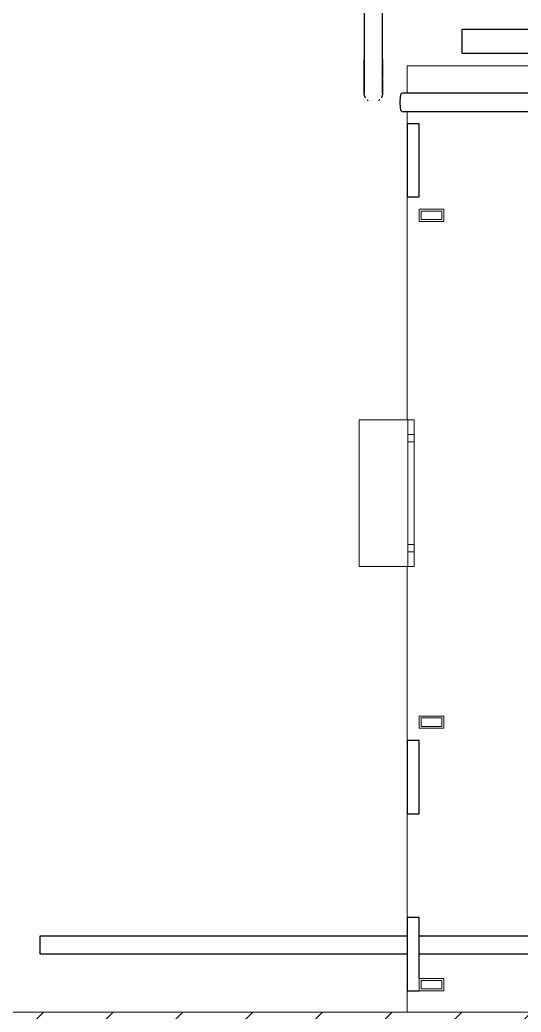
# Model space of a CAD drawing. Header units: millimetres. Extents: x -213536 to 1564669, y -45299 to 942238.
# Drawn here: x 526433 to 527253, y 528752 to 530377 of the extents above; entities that cross this region are included whole.
import ezdxf

# ---------------------------------------------------------------- set-up
doc = ezdxf.new("R2010")
doc.units = ezdxf.units.MM
doc.linetypes.add('50_200_ШТРИХ_1Т_ш5_п1_п1_', pattern=[700, 500, -100, 0, -100])
for name, color, linetype, lineweight in [('0-1', 7, 'Continuous', 5), ('0-2', 7, 'Continuous', 9), ('3) ЖБ 4м', 3, 'Continuous', 30), ('Контуры', 7, 'Continuous', 9), ('Линии подступенков', 7, 'Continuous', 9), ('Обобщенные модели', 7, 'Continuous', 9), ('Ограждение-1', 7, 'Continuous', 25), ('Оси-2', 7, '50_200_ШТРИХ_1Т_ш5_п1_п1_', 9), ('Стены-1', 7, 'Continuous', 13), ('Штриховка разреза-1', 7, 'Continuous', 9)]:
    doc.layers.add(name, color=color, linetype=linetype, lineweight=lineweight)
doc.layers.add('Ограждение-2', color=9, linetype='Continuous', lineweight=9, true_color=0x808080)
doc.layers.get('0-2').off()

# ---------------------------------------------------------------- blocks, each defined once
blk = doc.blocks.new('Ос 3 эт верх часть')
at = {"layer": 'Оси-2'}
blk.add_line((426847.2, 528752.4), (535374.3, 528752.4), dxfattribs=at)
blk = doc.blocks.new('О_Элемент ограждения_Обод_Труба_ГОСТ 86451 - О_Элемент ограждения_Обод_Труба_ГОСТ 8645-68 2-33131217-АИ2_03_План отделки стен 3-го этажа _Часть 1_')
at = {"layer": 'Ограждение-2'}
for p, q in [((-1800, 20), (-1820, 20)), ((-1820, 20), (-1820, -20)), ((-1817, 17), (-1803, 17)), ((-1817, -17), (-1817, 17)), ((-1803, 17), (-1803, -17)), ((-1800, -20), (-1800, 20)), ((-1820, -20), (-1800, -20)), ((-1803, -17), (-1817, -17))]:
    blk.add_line(p, q, dxfattribs=at)
blk = doc.blocks.new('О_Элемент поручня_Площадочный_Двухуровневый_ГОСТ 8732-78 - О_Элемент поручня_Площадочный_Двухуровневый_ГОСТ 8732-78 2-33683548-АИ2_03_План отделки стен 3-го этажа _Часть 1_')
at = {"layer": 'Ограждение-1'}
for p, q in [((310, 40), (0, 40)), ((0, 25), (0, 40)), ((0, 18.8), (0, 25)), ((0, 10), (310, 10))]:
    blk.add_line(p, q, dxfattribs=at)
at = {"layer": 'Ограждение-1', "flags": 128}
for points in [[(310, 40), (312.2, 40), (314.4, 40), (315.6, 40)], [(365, 40), (365, 40), (364.8, 40), (364.6, 40), (364.3, 40), (363.9, 40), (363.4, 40), (362.9, 40), (362.2, 40), (361.5, 40), (360.7, 40), (359.8, 40), (358.8, 40), (357.7, 40), (356.6, 40), (355.4, 40), (354.1, 40), (352.8, 40), (351.3, 40), (349.9, 40), (348.3, 40), (346.7, 40), (345, 40), (343.3, 40), (341.5, 40), (339.7, 40), (337.8, 40), (335.9, 40), (334, 40), (332, 40), (329.9, 40), (327.9, 40), (325.8, 40), (323.6, 40), (321.5, 40), (319.3, 40), (317.2, 40), (315, 40), (312.8, 40), (310.6, 40), (310, 40)], [(316.6, 40), (318.8, 40), (320.9, 40), (323.1, 40), (325.2, 40), (327.3, 40), (329.4, 40), (331.4, 40), (333.4, 40), (335.4, 40), (337.3, 40), (339.2, 40), (341.1, 40)], [(342.8, 40), (344.6, 40), (346.3, 40), (347.9, 40), (349.5, 40), (351, 40), (352.4, 40), (353.8, 40), (355.1, 40), (356.3, 40), (357.4, 40), (358.5, 40), (359.5, 40), (360.4, 40), (361.3, 40), (362, 40), (362.7, 40), (363.3, 40), (363.8, 40), (364.2, 40), (364.5, 40), (364.8, 40), (364.9, 40), (365, 40), (365, 40)], [(365, 40), (365.6, 40), (366.2, 40), (366.8, 39.9), (367.4, 39.8), (368, 39.7), (368.6, 39.6), (369.1, 39.4), (369.7, 39.2), (370.3, 39), (370.8, 38.8), (371.4, 38.6), (371.9, 38.3), (372.5, 38)], [(375.8, 35.5), (376.2, 35), (376.6, 34.6), (376.9, 34.1), (377.3, 33.6)], [(377.4, 16.5), (377, 16), (376.7, 15.6), (376.3, 15.1), (375.9, 14.7)], [(310, 10), (312.2, 10), (314.4, 10), (316.6, 10), (318.8, 10), (320.9, 10), (323.1, 10), (325.2, 10), (327.3, 10), (329.4, 10), (331.4, 10), (333.4, 10), (335.4, 10), (337.3, 10), (339.2, 10), (341.1, 10), (342.8, 10), (344.6, 10), (346.3, 10), (347.9, 10), (349.5, 10), (351, 10), (352.4, 10), (353.8, 10), (355.1, 10), (356.3, 10), (357.4, 10), (358.5, 10), (359.5, 10), (360.4, 10), (361.3, 10), (362, 10), (362.7, 10), (363.3, 10), (363.8, 10), (364.2, 10), (364.5, 10), (364.8, 10), (364.9, 10), (365, 10), (365, 10)], [(315, 10), (312.8, 10), (310.6, 10)], [(365, 10), (365, 10), (364.8, 10), (364.6, 10), (364.3, 10), (363.9, 10), (363.4, 10), (362.9, 10), (362.2, 10), (361.5, 10), (360.7, 10), (359.8, 10), (358.8, 10), (357.7, 10), (356.6, 10), (355.4, 10), (354.1, 10), (352.8, 10), (351.3, 10), (349.9, 10), (348.3, 10), (346.7, 10), (345, 10), (343.3, 10), (341.5, 10), (339.7, 10), (337.8, 10), (335.9, 10), (334, 10), (332, 10), (329.9, 10), (327.9, 10), (325.8, 10), (323.6, 10), (321.5, 10), (319.3, 10), (317.2, 10), (315.6, 10)], [(372.6, 12.1), (372.1, 11.8), (371.5, 11.5), (371, 11.2), (370.4, 11), (369.9, 10.8), (369.3, 10.6), (368.7, 10.5), (368.1, 10.3), (367.5, 10.2), (367, 10.1), (366.4, 10.1), (365.8, 10), (365.2, 10), (365, 10)]]:
    blk.add_lwpolyline(points, dxfattribs=at)
blk = doc.blocks.new('О_Полоса_Трапеция прямоугольная_Прокат_ГОСТ 1031 - Крепежная пластина-V52-АИ2_03_План отделки стен 3-го этажа _Часть 1_')
at = {"layer": 'Ограждение-1'}
for p, q in [((97900, 85305), (97900, 85185)), ((97920, 85305), (97900, 85305)), ((97920, 85185), (97920, 85305)), ((97900, 85185), (97920, 85185))]:
    blk.add_line(p, q, dxfattribs=at)
blk = doc.blocks.new('О_Элемент ограждения_Обод_Труба_ГОСТ 86451 - О_Элемент ограждения_Обод_Труба_ГОСТ 8645-68 2-33352087-АИ2_03_План отделки стен 3-го этажа _Часть 1_')
at = {"layer": 'Ограждение-2'}
for p, q in [((-830, 20), (-850, 20)), ((-850, 20), (-850, -20)), ((-847, 17), (-833, 17)), ((-847, -17), (-847, 17)), ((-833, 17), (-833, -17)), ((-830, -20), (-830, 20)), ((0, 20), (-20, 20)), ((-20, 20), (-20, -20)), ((-17, 17), (-3, 17)), ((-17, -17), (-17, 17)), ((-3, 17), (-3, -17)), ((0, -20), (0, 20)), ((-850, -20), (-830, -20)), ((-833, -17), (-847, -17)), ((-20, -20), (0, -20)), ((-3, -17), (-17, -17))]:
    blk.add_line(p, q, dxfattribs=at)
blk = doc.blocks.new('О_Полоса_Трапеция прямоугольная_Прокат_ГОСТ 1031 - Крепежная пластина-V53-АИ2_03_План отделки стен 3-го этажа _Часть 1_')
at = {"layer": 'Ограждение-1'}
for p, q in [((97900, 84005), (97900, 83885)), ((97920, 84005), (97900, 84005)), ((97920, 83905), (97920, 84005)), ((97900, 83885), (97920, 83885))]:
    blk.add_line(p, q, dxfattribs=at)
blk = doc.blocks.new('ОМ_Нижняя опорная пятка - ОМ_Нижняя опорная пятка-19082064-АИ2_03_План отделки стен 3-го этажа _Часть 1_')
at = {"layer": 'Обобщенные модели'}
for p, q in [((-96, 10), (-96, 0)), ((-84, 10), (-84, 0)), ((84, 10), (84, 0)), ((96, 10), (96, 0))]:
    blk.add_line(p, q, dxfattribs=at)
blk = doc.blocks.new('ОМ_Уголок_ГОСТ 8510-86 - ОМ_Уголок_ГОСТ 8510-86-19082066-АИ2_03_План отделки стен 3-го этажа _Часть 1_')
at = {"layer": 'Обобщенные модели'}
for p, q in [((0, 0), (0, -90)), ((240, 0), (0, 0)), ((0, -10), (240, -10)), ((240, -90), (240, 0)), ((0, -90), (240, -90))]:
    blk.add_line(p, q, dxfattribs=at)
blk = doc.blocks.new('О_Элемент ограждения_Обод_Труба_ГОСТ 8645-68 - О_Элемент ограждения_Обод_Труба_ГОСТ 8645-68-32499150-АИ2_03_План отделки стен 3-го этажа _Часть 1_')
at = {"layer": 'Ограждение-1'}
for p, q in [((-3720, 20), (0, 20)), ((0, 20), (0, -20)), ((0, -20), (-3720, -20))]:
    blk.add_line(p, q, dxfattribs=at)
blk = doc.blocks.new('О_Элемент поручня_Маршевый_Труба_ГОСТ 8732-78 - О_Элемент поручня_Маршевый_Труба_ГОСТ 8732-78-V251-АИ2_03_План отделки стен 3-го этажа _Часть 1_')
at = {"layer": 'Ограждение-1'}
for p, q in [((-9.9, 30), (-3926, 30)), ((-3926, 0), (-9.9, 0))]:
    blk.add_line(p, q, dxfattribs=at)
at = {"layer": 'Ограждение-1', "flags": 128}
for points in [[(-6.3, 15), (-6.4, 18.3), (-6.7, 21.5), (-7.1, 24.4), (-7.7, 26.7), (-8.3, 28.5), (-9.1, 29.6), (-9.9, 30)], [(-9.9, 0), (-9.1, 0.4), (-8.3, 1.5), (-7.7, 3.3), (-7.1, 5.6), (-6.7, 8.5), (-6.4, 11.7), (-6.3, 15)]]:
    blk.add_lwpolyline(points, dxfattribs=at)
blk = doc.blocks.new('О_Элемент поручня_Пристенный_Труба_ГОСТ 8732-78 - О_Элемент поручня_Пристенный_Труба_ГОСТ 8732-78-V268-АИ2_03_План отделки стен 3-го этажа _Часть 1_')
at = {"layer": 'Ограждение-1'}
for p, q in [((-4500, 0), (-320, 0)), ((-300, 0), (300, 0)), ((300, 0), (300, -30)), ((-320, -30), (-4500, -30)), ((300, -30), (-300, -30))]:
    blk.add_line(p, q, dxfattribs=at)
blk = doc.blocks.new('0125-Р-ОО-Ш2-АР-о_23_10_2024_rvt-1-АИ2_03_План отделки стен 3-го этажа _Часть 1_')
at = {"layer": 'Штриховка разреза-1'}
h = blk.add_hatch(dxfattribs=at)
h.set_pattern_fill('FP_2', color=256, style=0, pattern_type=2)
h.set_pattern_definition([(45, (0, 0), (-114.04925, 114.04925), []), (45, (114.05, 0), (-114.04925, 114.04925), [201.612, -40.322, 3.353, -36.97])])
h.paths.add_polyline_path([(103100, 83600), (103100, 83850), (96100, 83850), (96100, 83600), (102988.1, 83600)], flags=0)
at = {"layer": 'Контуры'}
for p, q in [((97900, 85400), (97900, 85355)), ((97900, 85400), (98200, 85400)), ((97900, 85325), (97900, 85305)), ((97900, 85185), (97900, 84820)), ((97900, 84580), (97900, 84295)), ((97900, 84175), (97900, 84005)), ((97900, 83885), (97900, 83850))]:
    blk.add_line(p, q, dxfattribs=at)
at = {"layer": 'Линии подступенков'}
for p, q in [((97900, 85400), (97900, 85355)), ((97900, 85325), (97900, 85305)), ((97900, 85185), (97900, 84820)), ((97900, 84580), (97900, 84295)), ((97900, 84175), (97900, 84005)), ((97900, 83885), (97900, 83850))]:
    blk.add_line(p, q, dxfattribs=at)
at = {"layer": 'Стены-1'}
blk.add_line((103100, 83850), (96100, 83850), dxfattribs=at)
at = {"layer": '0-2'}
for name, p, rotation in [('О_Элемент поручня_Площадочный_Двухуровневый_ГОСТ 8732-78 - О_Элемент поручня_Площадочный_Двухуровневый_ГОСТ 8732-78 2-33683548-АИ2_03_План отделки стен 3-го этажа _Часть 1_', (97820, 85720), 269.9999999999999), ('О_Элемент ограждения_Обод_Труба_ГОСТ 86451 - О_Элемент ограждения_Обод_Труба_ГОСТ 8645-68 2-33131217-АИ2_03_План отделки стен 3-го этажа _Часть 1_', (97940, 85705), 90.00000000000011), ('О_Элемент ограждения_Обод_Труба_ГОСТ 8645-68 - О_Элемент ограждения_Обод_Труба_ГОСТ 8645-68-32499150-АИ2_03_План отделки стен 3-го этажа _Часть 1_', (97990.2, 85440), 180), ('О_Элемент поручня_Маршевый_Труба_ГОСТ 8732-78 - О_Элемент поручня_Маршевый_Труба_ГОСТ 8732-78-V251-АИ2_03_План отделки стен 3-го этажа _Часть 1_', (97881.8, 85355), 180), ('О_Элемент ограждения_Обод_Труба_ГОСТ 86451 - О_Элемент ограждения_Обод_Труба_ГОСТ 8645-68 2-33352087-АИ2_03_План отделки стен 3-го этажа _Часть 1_', (97940, 85165), 90.00000000000011), ('ОМ_Нижняя опорная пятка - ОМ_Нижняя опорная пятка-19082064-АИ2_03_План отделки стен 3-го этажа _Часть 1_', (97911.5, 84700), 90.00000000000084), ('О_Элемент поручня_Пристенный_Труба_ГОСТ 8732-78 - О_Элемент поручня_Пристенный_Труба_ГОСТ 8732-78-V268-АИ2_03_План отделки стен 3-го этажа _Часть 1_', (97600, 83945), 180)]:
    blk.add_blockref(name, p, dxfattribs=dict(at, rotation=rotation))
for name, p in [('О_Полоса_Трапеция прямоугольная_Прокат_ГОСТ 1031 - Крепежная пластина-V52-АИ2_03_План отделки стен 3-го этажа _Часть 1_', (0, 0)), ('О_Полоса_Трапеция прямоугольная_Прокат_ГОСТ 1031 - Крепежная пластина-V52-АИ2_03_План отделки стен 3-го этажа _Часть 1_', (0, -1010)), ('О_Полоса_Трапеция прямоугольная_Прокат_ГОСТ 1031 - Крепежная пластина-V53-АИ2_03_План отделки стен 3-го этажа _Часть 1_', (0, 0))]:
    blk.add_blockref(name, p, dxfattribs=at)
at = {"layer": '0-2', "extrusion": (0, 0, -1), "rotation": 89.99999999999918}
blk.add_blockref('ОМ_Уголок_ГОСТ 8510-86 - ОМ_Уголок_ГОСТ 8510-86-19082066-АИ2_03_План отделки стен 3-го этажа _Часть 1_', (-97911.5, 84580), dxfattribs=at)
blk = doc.blocks.new('3этВверх')
at = {"layer": '0-1'}
blk.add_blockref('0125-Р-ОО-Ш2-АР-о_23_10_2024_rvt-1-АИ2_03_План отделки стен 3-го этажа _Часть 1_', (429166, 444902.4), dxfattribs=at)

msp = doc.modelspace()

# ---------------------------------------------------------------- block references
at = {"color": 5, "lineweight": 30}
msp.add_blockref('Ос 3 эт верх часть', (0, 0), dxfattribs=at)
at = {"layer": '3) ЖБ 4м'}
msp.add_blockref('3этВверх', (0, 0), dxfattribs=at)

doc.saveas('drawing.dxf')
